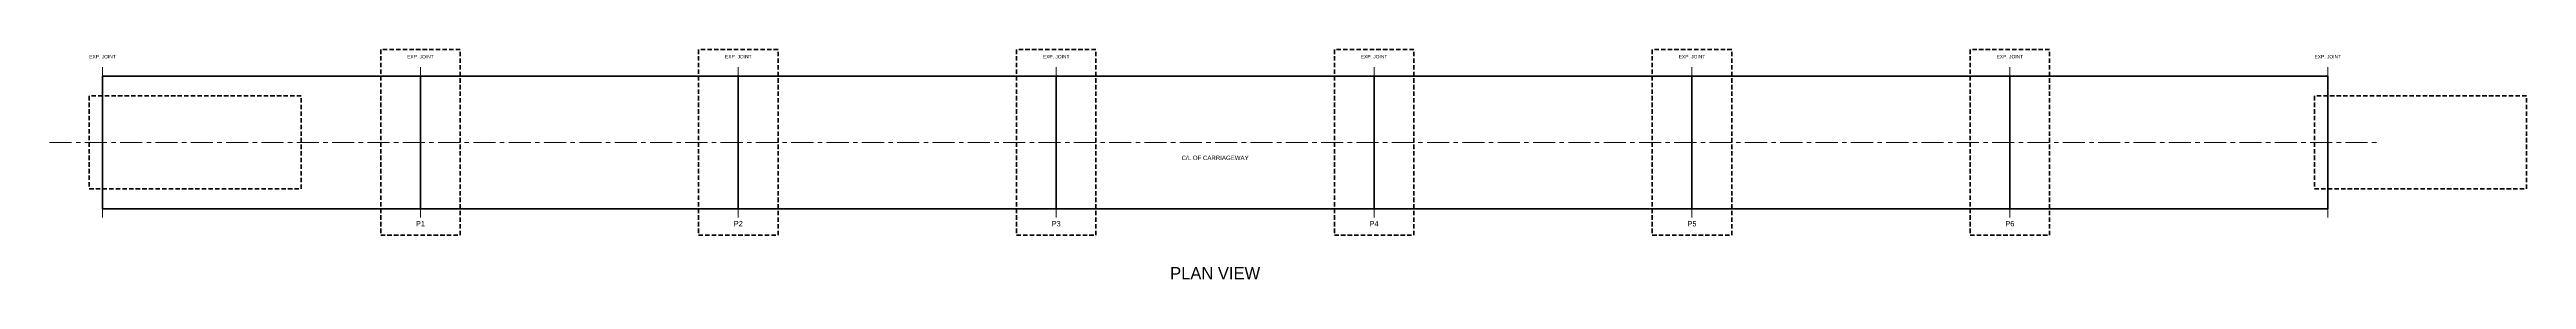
# Model space of a CAD drawing. Header units: metres. Extents: x -26 to 150, y -14 to 135.
# Drawn here: x -3 to 137.2, y -14 to -1 of the extents above.
import ezdxf
from ezdxf.enums import TextEntityAlignment as Align

# ---------------------------------------------------------------- set-up
doc = ezdxf.new("R2010")
doc.units = ezdxf.units.M
doc.linetypes.add('CENTER', pattern=[2, 1.25, -0.25, 0.25, -0.25])
doc.linetypes.add('HIDDEN', pattern=[0.375, 0.25, -0.125])
for name, color, linetype, lineweight in [('A-DIM', 1, 'CONTINUOUS', 18), ('A-GRID', 8, 'CENTER', 15), ('A-TEXT', 7, 'CONTINUOUS', 18), ('S-ABUT', 5, 'CONTINUOUS', 50), ('S-DECK', 4, 'CONTINUOUS', 50), ('S-FNDTN', 2, 'HIDDEN', 35), ('S-PIER', 3, 'CONTINUOUS', 50)]:
    doc.layers.add(name, color=color, linetype=linetype, lineweight=lineweight)

msp = doc.modelspace()

# ---------------------------------------------------------------- linework, layer by layer
at = {"layer": 'A-DIM', "linetype": 'CONTINUOUS'}
for p, q in [((0, -10.5), (0, -2)), ((18, -10.5), (18, -2)), ((36, -10.5), (36, -2)), ((54, -10.5), (54, -2)), ((72, -10.5), (72, -2)), ((90, -10.5), (90, -2)), ((108, -10.5), (108, -2)), ((126, -10.5), (126, -2))]:
    msp.add_line(p, q, dxfattribs=at)
at = {"layer": 'A-GRID', "linetype": 'CENTER'}
msp.add_line((-3, -6.25), (129, -6.25), dxfattribs=at)
at = {"layer": 'S-ABUT', "linetype": 'CONTINUOUS'}
for p, q in [((0, -10), (0, -2.5)), ((126, -10), (126, -2.5))]:
    msp.add_line(p, q, dxfattribs=at)
at = {"layer": 'S-DECK', "linetype": 'CONTINUOUS'}
msp.add_lwpolyline([(0, -10), (126, -10), (126, -2.5), (0, -2.5)], close=True, dxfattribs=at)
at = {"layer": 'S-FNDTN', "linetype": 'HIDDEN'}
for points in [[(15.75, -11.5), (20.25, -11.5), (20.25, -1), (15.75, -1)], [(33.75, -11.5), (38.25, -11.5), (38.25, -1), (33.75, -1)], [(51.75, -11.5), (56.25, -11.5), (56.25, -1), (51.75, -1)], [(69.75, -11.5), (74.25, -11.5), (74.25, -1), (69.75, -1)], [(87.75, -11.5), (92.25, -11.5), (92.25, -1), (87.75, -1)], [(105.75, -11.5), (110.25, -11.5), (110.25, -1), (105.75, -1)], [(-0.75, -8.875), (11.25, -8.875), (11.25, -3.625), (-0.75, -3.625)], [(125.25, -8.875), (137.25, -8.875), (137.25, -3.625), (125.25, -3.625)]]:
    msp.add_lwpolyline(points, close=True, dxfattribs=at)
at = {"layer": 'S-PIER', "linetype": 'CONTINUOUS'}
for p, q in [((18, -10), (18, -2.5)), ((36, -10), (36, -2.5)), ((54, -10), (54, -2.5)), ((72, -10), (72, -2.5)), ((90, -10), (90, -2.5)), ((108, -10), (108, -2.5))]:
    msp.add_line(p, q, dxfattribs=at)

# ---------------------------------------------------------------- texts
at = {"layer": 'A-DIM'}
for p in [(0, -1.5), (18, -1.5), (36, -1.5), (54, -1.5), (72, -1.5), (90, -1.5), (108, -1.5), (126, -1.5)]:
    msp.add_text('EXP. JOINT', height=0.2, dxfattribs=at).set_placement(p, align=Align.CENTER)
at = {"layer": 'A-GRID'}
msp.add_text('C/L OF CARRIAGEWAY', height=0.25, dxfattribs=at).set_placement((63, -7.25), align=Align.CENTER)
at = {"layer": 'A-TEXT'}
for s, height, p in [('P1', 0.3, (18, -11)), ('P2', 0.3, (36, -11)), ('P3', 0.3, (54, -11)), ('P4', 0.3, (72, -11)), ('P5', 0.3, (90, -11)), ('P6', 0.3, (108, -11)), ('PLAN VIEW', 0.7, (63, -14))]:
    msp.add_text(s, height=height, dxfattribs=at).set_placement(p, align=Align.CENTER)

doc.saveas('drawing.dxf')
